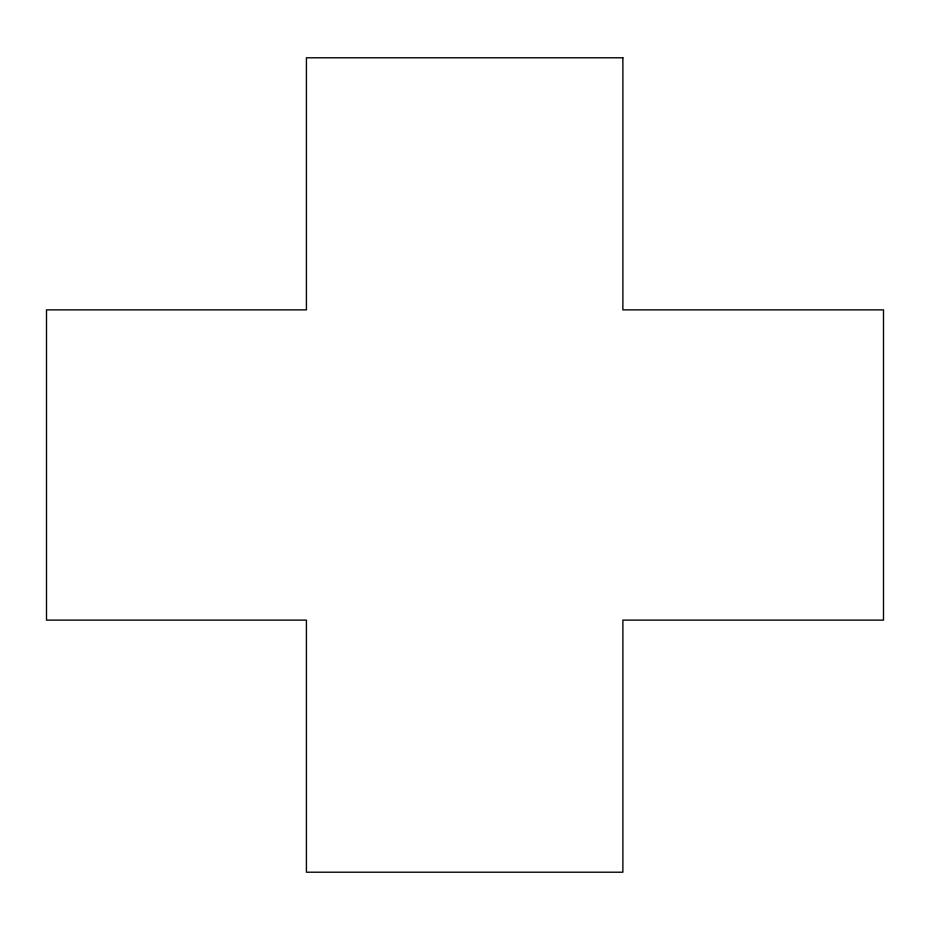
<?xml version="1.0" encoding="UTF-8"?>
<svg xmlns="http://www.w3.org/2000/svg" width="930" height="930" viewBox="0 0 930 930"><rect width="100%" height="100%" fill="white"/><g stroke="black" fill="none" stroke-linecap="round" stroke-linejoin="round"><path stroke-width="1.4" d="M622.879 57.788L306.423 57.788L306.423 309.876L46.5 309.876L46.5 620.124L306.423 620.124L306.423 872.212L622.879 872.212L622.879 620.124L883.5 620.124L883.5 309.876L622.879 309.876L622.879 57.788"/></g></svg>
